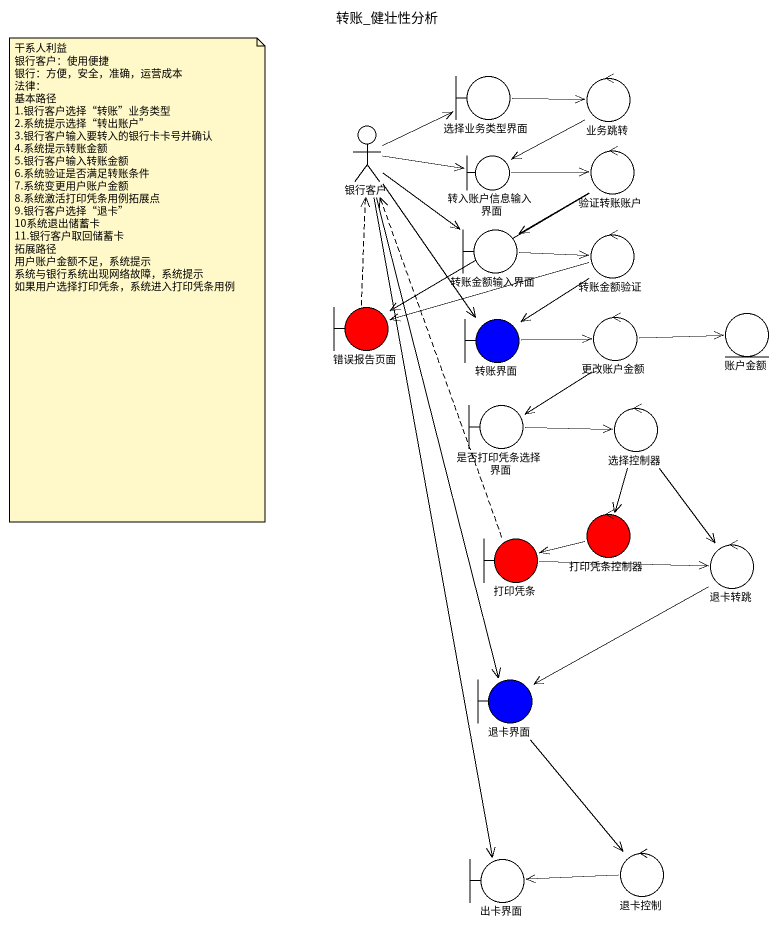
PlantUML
@startuml
title 转账_健壮性分析
boundary 选择业务类型界面
control 业务跳转
actor 银行客户
boundary 转入账户信息输入界面
control 验证转账账户
boundary 转账金额输入界面
control 转账金额验证
boundary 错误报告页面 #FF0000
boundary 转账界面 #0000FF
control 更改账户金额
entity 账户金额
boundary 是否打印凭条选择界面
control 选择控制器
boundary 打印凭条 #FF0000
control 打印凭条控制器 #FF0000
control 退卡转跳
boundary 退卡界面 #0000FF
control 退卡控制
boundary 出卡界面
选择业务类型界面 -right-> 业务跳转
业务跳转 --> 转入账户信息输入界面
银行客户 -right-> 选择业务类型界面
银行客户 -right-> 转入账户信息输入界面
银行客户 --> 转账金额输入界面
银行客户 --> 转账界面
银行客户 --> 退卡界面
银行客户 --> 出卡界面
转入账户信息输入界面 -right-> 验证转账账户
验证转账账户 --> 转账金额输入界面
验证转账账户 --> 错误报告页面
转账金额输入界面 -right-> 转账金额验证
转账金额验证 -left-> 错误报告页面
转账金额验证 --> 转账界面
错误报告页面 .up.> 银行客户
转账界面 -right-> 更改账户金额
更改账户金额 -right-> 账户金额
更改账户金额 --> 是否打印凭条选择界面
是否打印凭条选择界面 -right-> 选择控制器
选择控制器 --> 打印凭条控制器
选择控制器 --> 退卡转跳
打印凭条 .up.> 银行客户
打印凭条 -right-> 退卡转跳
打印凭条控制器 -left-> 打印凭条
退卡转跳 --> 退卡界面
退卡界面 --> 退卡控制
退卡控制 -left-> 出卡界面
note as N1
  干系人利益
  银行客户：使用便捷
  银行：方便，安全，准确，运营成本
  法律：
  基本路径
  1.银行客户选择“转账”业务类型
  2.系统提示选择“转出账户”
  3.银行客户输入要转入的银行卡卡号并确认
  4.系统提示转账金额
  5.银行客户输入转账金额
  6.系统验证是否满足转账条件
  7.系统变更用户账户金额
  8.系统激活打印凭条用例拓展点
  9.银行客户选择“退卡”
  10系统退出储蓄卡
  11.银行客户取回储蓄卡
  拓展路径
  用户账户金额不足，系统提示
  系统与银行系统出现网络故障，系统提示
  如果用户选择打印凭条，系统进入打印凭条用例
end note
@enduml
